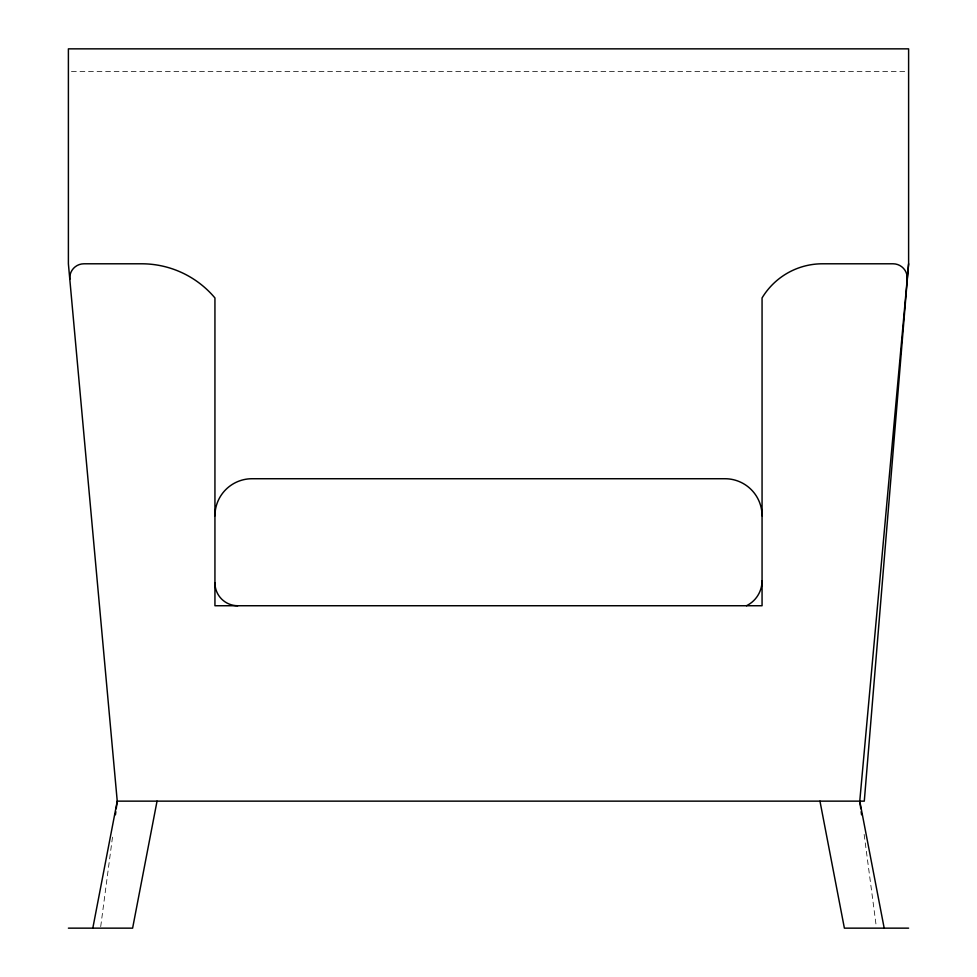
<?xml version="1.0" encoding="UTF-8"?>
<svg xmlns="http://www.w3.org/2000/svg" width="977" height="977" viewBox="0 0 977 977"><rect width="100%" height="100%" fill="white"/><g stroke="black" fill="none" stroke-linecap="round" stroke-linejoin="round"><path stroke-width="0.73" stroke-dasharray="4.88 3.66" d="M100.704 926.636L112.856 834.407M71.443 71.455L907.083 71.455M864.144 834.407L876.296 926.636"/><path stroke-width="1.47" d="M116.239 808.7L117.24 801.14L68.39 263.79L68.39 48.85L908.61 48.85L908.61 263.79L864.291 801.14L117.24 801.14L92.815 928.15M860.761 808.7L859.76 801.14L908.61 263.79M115.445 814.745L115.848 811.728M157.041 801.14L132.616 928.15L68.39 928.15M908.61 928.15L844.384 928.15L819.959 801.14M859.76 801.14L884.185 928.15M861.152 811.728L861.555 814.745M214.94 515.795A37.065 37.065 0 0 1 252.005 478.73L724.995 478.73A37.065 37.065 0 0 1 762.06 515.795M237.765 605.74A22.825 22.825 0 0 1 214.94 582.915M762.06 580.778A27.783 27.783 0 0 1 746.477 605.74M907.206 279.275A14.203 14.203 0 0 0 893.063 263.79L822.463 263.79A70.491 70.491 0 0 0 762.06 297.948L762.06 605.74L214.94 605.74L214.94 297.948A95.673 95.673 0 0 0 141.665 263.79L83.937 263.79A14.203 14.203 0 0 0 69.794 279.275"/></g></svg>
